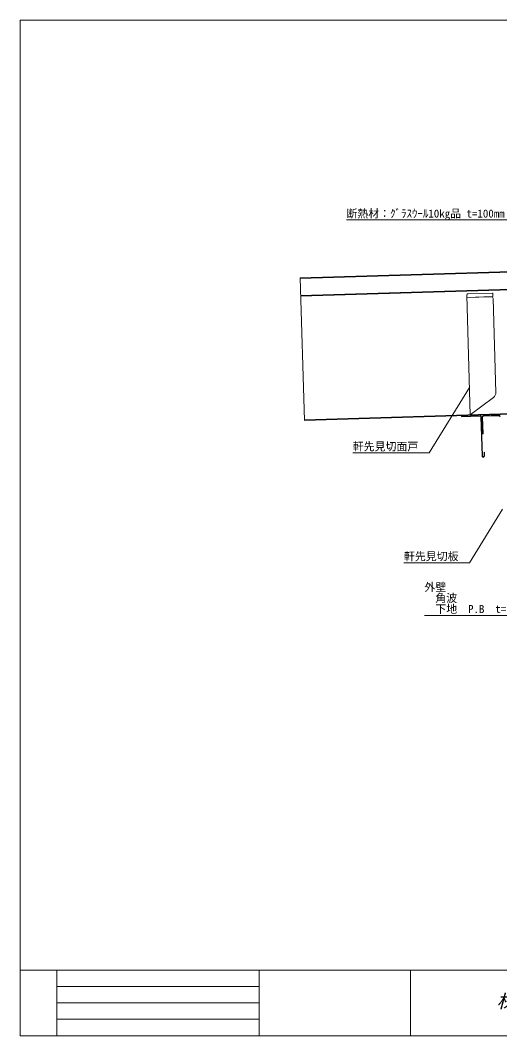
# Model space of a CAD drawing. Units: millimetres at full size, sheet at 1:5; details may follow other scales. Extents: x -3142 to 7368, y -2477 to 957.
# Drawn here: x 3249 to 3907, y -2477 to -1082 of the extents above; entities that cross this region are included whole.
import ezdxf
from ezdxf.enums import TextEntityAlignment as Align

# ---------------------------------------------------------------- set-up
doc = ezdxf.new("R2010")
doc.units = ezdxf.units.MM
doc.header["$LTSCALE"] = 5
doc.layers.add('0-0_0', color=7, linetype='Continuous', lineweight=18)
doc.styles.add('HG丸ｺﾞｼｯｸM-PRO', font='')
doc.styles.add('ＭＳ ゴシック', font='')
doc.styles.get('HG丸ｺﾞｼｯｸM-PRO').set_extended_font_data('HG丸ｺﾞｼｯｸM-PRO')
doc.styles.get('ＭＳ ゴシック').set_extended_font_data('MS Gothic')

msp = doc.modelspace()

# ---------------------------------------------------------------- linework, layer by layer
at = {"layer": '0-0_0', "color": 4}
for p, q in [((3696.893, -1356.795), (3934.393, -1356.795)), ((3810.544, -1676.844), (3865.754, -1586.886)), ((3810.544, -1676.844), (3705.544, -1676.844)), ((3976.453, -1900.085), (3803.953, -1900.085))]:
    msp.add_line(p, q, dxfattribs=at)
at = {"layer": '0-0_0'}
for p, q in [((3633.238, -1436.418), (4926.128, -1397.594)), ((3633.268, -1437.417), (4926.158, -1398.593)), ((3633.959, -1460.407), (4926.848, -1421.583)), ((3633.989, -1461.407), (4926.878, -1422.583)), ((3633.238, -1436.418), (3639.115, -1632.13)), ((3639.091, -1631.33), (4931.981, -1592.506)), ((3639.115, -1632.13), (4932.005, -1593.306)), ((3248.823, -2387.489), (5208.823, -2387.489)), ((3298.823, -2387.489), (3298.823, -2477.489)), ((3577.168, -2387.489), (3577.168, -2477.489)), ((3784.73, -2387.489), (3784.73, -2477.489)), ((3298.823, -2409.989), (3577.168, -2409.989)), ((3298.823, -2432.489), (3577.168, -2432.489)), ((3298.823, -2454.989), (3577.168, -2454.989))]:
    msp.add_line(p, q, dxfattribs=at)
at = {"layer": '0-0_0', "color": 5}
for p, q in [((3862.074, -1460.36), (3866.997, -1624.286)), ((3862.164, -1463.359), (3897.643, -1461.983)), ((3862.164, -1463.359), (3895.649, -1462.353)), ((3864.013, -1458.301), (3897.498, -1457.296)), ((3898.124, -1461.469), (3898.013, -1457.78)), ((3898.223, -1464.777), (3902.099, -1593.847)), ((3866.997, -1624.286), (3898.885, -1600.499)), ((3880.55, -1625.88), (3855.062, -1626.645)), ((3855.077, -1627.145), (3855.062, -1626.645)), ((3880.565, -1626.38), (3855.077, -1627.145)), ((3881.595, -1627.349), (3883.204, -1680.926)), ((3882.095, -1627.334), (3883.704, -1680.91)), ((3883.103, -1627.604), (3883.8, -1650.794)), ((3883.903, -1627.58), (3884.599, -1650.77)), ((3884.849, -1625.751), (3906.353, -1625.105)), ((3906.377, -1625.905), (3884.873, -1626.551)), ((3883.8, -1650.794), (3884.599, -1650.794)), ((3885.958, -1676.041), (3886.458, -1676.026)), ((3885.958, -1676.041), (3886.103, -1680.838)), ((3886.458, -1676.026), (3886.602, -1680.823))]:
    msp.add_line(p, q, dxfattribs=at)
at = {"layer": '0-0_0'}
msp.add_lwpolyline([(3248.823, -1082.489), (5208.823, -1082.489), (5208.823, -2477.489), (3248.823, -2477.489)], close=True, dxfattribs=at)
at = {"layer": '0-0_0', "color": 4}
msp.add_lwpolyline([(3911.158, -1753.945), (3865.868, -1827.739), (3775.868, -1827.739)], dxfattribs=at)
at = {"layer": '0-0_0', "color": 5}
for centre, radius, start, end in [((3864.073, -1460.3), 2, 91.71422, 181.71431), ((3895.724, -1464.852), 2.5, 1.71996, 91.72003), ((3897.513, -1457.795), 0.5, 1.71999, 91.72003), ((3897.624, -1461.483), 0.5, 272.20009, 1.7001), ((3894.102, -1594.086), 8, 306.71577, 1.71568), ((3868.996, -1624.226), 2, 181.71999, 271.72003), ((3880.595, -1627.379), 1.5, 1.72006, 91.72007), ((3880.595, -1627.379), 1, 1.72006, 91.72007), ((3884.903, -1627.55), 1.8, 91.71996, 181.71995), ((3884.903, -1627.55), 1, 91.72001, 181.71998), ((3906.407, -1626.904), 1.8, 1.72, 91.71996), ((3906.407, -1626.904), 1, 1.72001, 91.72001), ((3884.903, -1680.874), 1.7, 181.71999, 271.72003), ((3884.903, -1680.874), 1.2, 181.71999, 271.72003), ((3884.903, -1680.874), 1.2, 271.71996, 1.71999), ((3884.903, -1680.874), 1.7, 271.71996, 1.71999)]:
    msp.add_arc(centre, radius, start, end, dxfattribs=at)

# ---------------------------------------------------------------- texts
at = {"layer": '0-0_0', "style": 'ＭＳ ゴシック'}
for s, p in [('断熱材：ｸﾞﾗｽｳｰﾙ10kg品 t=100mm', (3696.893, -1356.795)), ('軒先見切面戸', (3705.544, -1676.844)), ('軒先見切板', (3775.868, -1827.739)), ('外壁', (3803.953, -1870.085)), ('\u3000角波', (3803.953, -1885.085)), ('\u3000下地\u3000P.B\u3000t=12.5㎜', (3803.953, -1900.085))]:
    msp.add_text(s, height=11, dxfattribs=at).set_placement(p, align=Align.BOTTOM_LEFT)
at = {"layer": '0-0_0', "color": 3, "style": 'HG丸ｺﾞｼｯｸM-PRO', "oblique": 15, "width": 1.1}
msp.add_text('株式会社コマスヤアルテック', height=18.33, dxfattribs=at).set_placement((3903.167, -2444.989), align=Align.BOTTOM_LEFT)

doc.saveas('drawing.dxf')
